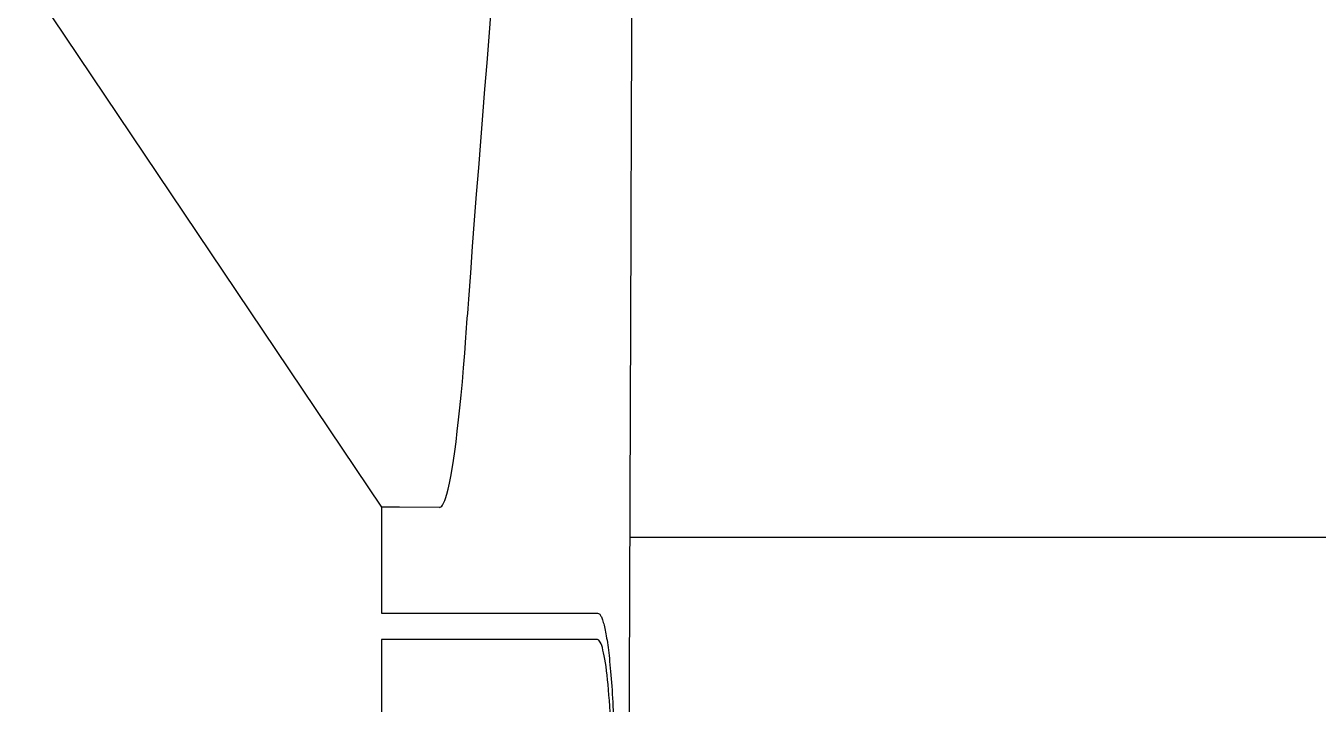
# Model space of a CAD drawing. Extents: x 86 to 639, y 68 to 658.
# Drawn here: x 465.13 to 474.89, y 347.88 to 353 of the extents above; entities that cross this region are included whole.
import ezdxf

# ---------------------------------------------------------------- set-up
doc = ezdxf.new("R2010")
doc.units = 0
doc.layers.get('0').update_dxf_attribs({"linetype": 'CONTINUOUS'})

msp = doc.modelspace()

# ---------------------------------------------------------------- linework, layer by layer
at = {"color": 7, "linetype": 'CONTINUOUS'}
for p, q in [((465.1334, 353.3647), (467.819, 349.365)), ((467.819, 349.365), (467.819, 348.5645)), ((467.819, 348.5645), (469.4511, 348.5645)), ((467.819, 348.3645), (467.819, 342.5983)), ((469.4512, 348.3645), (467.819, 348.3645))]:
    msp.add_line(p, q, dxfattribs=at)
at = {"color": 7, "linetype": 'CONTINUOUS', "flags": 128}
msp.add_lwpolyline([(468.2572, 349.3629), (467.9553, 349.3643), (467.8615, 349.3648), (467.8502, 349.3648), (467.8407, 349.3649), (467.8329, 349.3649), (467.8268, 349.3649), (467.8225, 349.365), (467.8199, 349.365), (467.819, 349.365), (467.819, 349.365), (467.819, 349.365)], dxfattribs=at)
at = {"color": 7, "linetype": 'CONTINUOUS'}
for points, knots in [([(468.457, 350.6476), (468.4641, 350.7446), (468.4712, 350.8415), (468.79, 355.1683), (469.2124, 359.3896), (469.7457, 363.6063)], [11.862966, 11.862966, 11.862966, 11.862966, 11.950153, 11.950153, 15.753125, 15.753125, 15.753125, 15.753125]), ([(469.6966, 349.1379), (469.7009, 350.3435), (469.7096, 352.7549), (469.7206, 355.7691), (469.7297, 357.8833), (469.7348, 359.0888), (469.7396, 360.3384), (469.7444, 361.841), (469.7453, 363.0472), (469.7457, 363.6063)], [0, 0, 0, 0, 0.2500021, 0.5000043, 0.6250062, 0.6884916, 0.7500042, 0.8841355, 1, 1, 1, 1]), ([(468.2572, 349.3629), (468.2572, 349.3629), (468.2572, 349.3629), (468.272, 349.3629), (468.2871, 349.3859), (468.3557, 349.5877), (468.4109, 350.011), (468.457, 350.6473), (468.457, 350.6474), (468.457, 350.6476)], [11.1269684, 11.1269684, 11.1269684, 11.1269684, 11.1270819, 11.1270819, 11.2909378, 11.2909378, 11.8628458, 11.8628458, 11.8629664, 11.8629664, 11.8629664, 11.8629664]), ([(469.6603, 339.3418), (469.667, 341.1386), (469.6793, 344.4039), (469.6912, 347.6693), (469.6966, 349.1379)], [0, 0, 0, 0, 0.55027, 1, 1, 1, 1]), ([(469.4511, 348.5645), (469.4555, 348.5634), (469.4641, 348.5611), (469.4768, 348.5433), (469.489, 348.5148), (469.5008, 348.4747), (469.5121, 348.4231), (469.5228, 348.3601), (469.5331, 348.2856), (469.5467, 348.1668), (469.5618, 347.9878), (469.573, 347.7559), (469.5789, 347.5311), (469.5792, 347.3929), (469.5793, 347.3235)], [0, 0, 0, 0, 0.065064, 0.128149, 0.189858, 0.250834, 0.311744, 0.373256, 0.43602, 0.500647, 0.643205, 0.785825, 0.892478, 1, 1, 1, 1]), ([(469.5576, 347.3313), (469.5581, 347.4665), (469.5556, 347.6002), (469.5452, 347.85), (469.5372, 347.9651), (469.5174, 348.1561), (469.5053, 348.2334), (469.4794, 348.337), (469.4653, 348.3645), (469.4512, 348.3645)], [0, 0, 0, 0, 0.25, 0.25, 0.5, 0.5, 0.75, 0.75, 1, 1, 1, 1])]:
    msp.add_open_spline(points, degree=3, knots=knots, dxfattribs=at)
msp.add_open_spline([(469.6966, 349.1379), (471.4308, 349.1379), (474.9342, 349.1382), (478.4948, 349.1385), (480.2862, 349.1385)], degree=3, dxfattribs=at)

doc.saveas('drawing.dxf')
